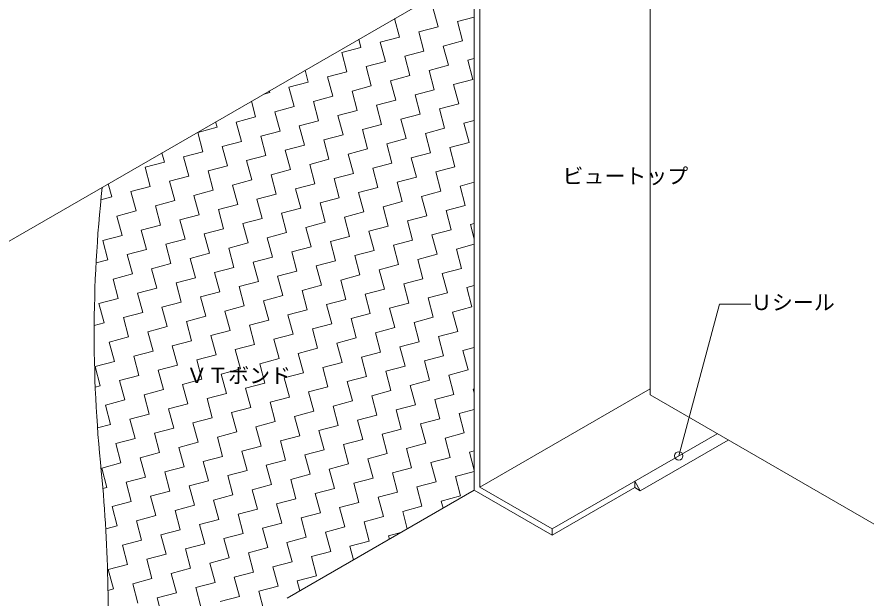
# Model space of a CAD drawing. Units: millimetres, scale not verified. Extents: x -1380 to 1380, y -955 to 955.
# Drawn here: x -661 to 149, y -254 to 301 of the extents above; entities that cross this region are included whole.
import ezdxf
from ezdxf.enums import TextEntityAlignment as Align

# ---------------------------------------------------------------- set-up
doc = ezdxf.new("R2010")
doc.units = ezdxf.units.MM
doc.header["$LTSCALE"] = 3
for name, color, linetype, lineweight in [('0-0_0', 7, 'Continuous', 9), ('0-4_BOUSUI', 1, 'Continuous', 18), ('0-5_MOJI', 7, 'Continuous', 18), ('0-6_HATCH', 9, 'Continuous', 18)]:
    doc.layers.add(name, color=color, linetype=linetype, lineweight=lineweight)
doc.styles.add('ＭＳ ゴシック', font='')
doc.styles.get('ＭＳ ゴシック').set_extended_font_data('MS Gothic')

msp = doc.modelspace()

# ---------------------------------------------------------------- linework, layer by layer
at = {"layer": '0-0_0'}
for p, q in [((-750, 40), (-57.18, 440)), ((-57.18, -60), (-57.18, 440)), ((-57.18, -60), (462.436, -360))]:
    msp.add_line(p, q, dxfattribs=at)
at = {"layer": '0-4_BOUSUI'}
for p, q in [((-219.806, -147.892), (-57.18, -54)), ((-66.613, -151.446), (17.298, -103)), ((-403.59, -254), (-225.002, -150.892)), ((-150.524, -193.892), (-71.809, -148.446))]:
    msp.add_line(p, q, dxfattribs=at)
for points in [[(-150.524, -193.892), (-225.002, -150.892), (-225.002, 343.108)], [(-150.524, -187.892), (-219.806, -147.892), (-219.806, 346.108)], [(-150.524, -193.892), (-150.524, -187.892), (6.906, -97)]]:
    msp.add_lwpolyline(points, dxfattribs=at)
msp.add_lwpolyline([(-71.809, -142.446), (-71.809, -148.446), (-66.613, -151.446)], close=True, dxfattribs=at)
for centre, radius, start, end in [((681.711, -1.681), 1269.418, 173.67536, 186.32464), ((-2077.867, -272.627), 1503.613, 356.66874, 5.00216)]:
    msp.add_arc(centre, radius, start, end, dxfattribs=at)
at = {"layer": '0-5_MOJI'}
msp.add_lwpolyline([(-29.842, -118.243), (8.981, 26.646), (38.981, 26.646)], dxfattribs=at)
msp.add_circle((-29.853, -118.223), 4, dxfattribs=at)
at = {"layer": '0-6_HATCH'}
for p, q in [((-259.518, 291.495), (-264.448, 309.896)), ((-241.117, 296.425), (-225.002, 300.743)), ((-296.32, 281.634), (-301.03, 299.213)), ((-236.187, 278.024), (-241.117, 296.425)), ((-277.919, 286.564), (-259.518, 291.495)), ((-272.988, 268.163), (-277.919, 286.564)), ((-333.121, 271.773), (-335.19, 279.491)), ((-314.721, 276.703), (-296.32, 281.634)), ((-309.79, 258.302), (-314.721, 276.703)), ((-254.587, 273.094), (-236.187, 278.024)), ((-351.522, 266.842), (-333.121, 271.773)), ((-291.389, 263.233), (-272.988, 268.163)), ((-249.657, 254.693), (-254.587, 273.094)), ((-346.592, 248.441), (-351.522, 266.842)), ((-286.459, 244.832), (-291.389, 263.233)), ((-231.256, 259.624), (-225.002, 261.299)), ((-226.326, 241.223), (-231.256, 259.624)), ((-328.191, 253.372), (-309.79, 258.302)), ((-323.26, 234.971), (-328.191, 253.372)), ((-268.058, 249.763), (-249.657, 254.693)), ((-383.394, 238.58), (-386.429, 249.908)), ((-364.993, 243.511), (-346.592, 248.441)), ((-360.062, 225.11), (-364.993, 243.511)), ((-304.86, 239.902), (-286.459, 244.832)), ((-263.127, 231.362), (-268.058, 249.763)), ((-401.794, 233.65), (-383.394, 238.58)), ((-341.661, 230.041), (-323.26, 234.971)), ((-299.929, 221.501), (-304.86, 239.902)), ((-244.726, 236.292), (-226.326, 241.223)), ((-239.796, 217.891), (-244.726, 236.292)), ((-425.669, 227.253), (-420.195, 228.719)), ((-420.195, 228.719), (-420.588, 230.186)), ((-396.864, 215.249), (-401.794, 233.65)), ((-336.731, 211.64), (-341.661, 230.041)), ((-281.528, 226.431), (-263.127, 231.362)), ((-433.666, 205.388), (-437.668, 220.325)), ((-378.463, 220.18), (-360.062, 225.11)), ((-373.533, 201.779), (-378.463, 220.18)), ((-318.33, 216.57), (-299.929, 221.501)), ((-276.598, 208.03), (-281.528, 226.431)), ((-415.265, 210.319), (-396.864, 215.249)), ((-355.132, 206.709), (-336.731, 211.64)), ((-313.399, 198.169), (-318.33, 216.57)), ((-258.197, 212.961), (-239.796, 217.891)), ((-253.266, 194.56), (-258.197, 212.961)), ((-452.067, 200.457), (-433.666, 205.388)), ((-410.334, 191.918), (-415.265, 210.319)), ((-350.201, 188.308), (-355.132, 206.709)), ((-294.999, 203.1), (-276.598, 208.03)), ((-290.068, 184.699), (-294.999, 203.1)), ((-488.868, 190.596), (-470.468, 195.527)), ((-470.468, 195.527), (-471.828, 200.603)), ((-447.136, 182.057), (-452.067, 200.457)), ((-391.933, 196.848), (-373.533, 201.779)), ((-387.003, 178.447), (-391.933, 196.848)), ((-331.8, 193.239), (-313.399, 198.169)), ((-271.667, 189.629), (-253.266, 194.56)), ((-234.865, 199.49), (-225.002, 202.133)), ((-229.935, 181.089), (-234.865, 199.49)), ((-483.938, 172.196), (-488.868, 190.596)), ((-428.735, 186.987), (-410.334, 191.918)), ((-423.805, 168.586), (-428.735, 186.987)), ((-368.602, 183.378), (-350.201, 188.308)), ((-326.87, 174.838), (-331.8, 193.239)), ((-266.737, 171.228), (-271.667, 189.629)), ((-465.537, 177.126), (-447.136, 182.057)), ((-405.404, 173.517), (-387.003, 178.447)), ((-363.672, 164.977), (-368.602, 183.378)), ((-308.469, 179.768), (-290.068, 184.699)), ((-303.538, 161.367), (-308.469, 179.768)), ((-248.336, 176.159), (-229.935, 181.089)), ((-520.74, 162.335), (-523.067, 171.02)), ((-502.339, 167.265), (-483.938, 172.196)), ((-460.607, 158.725), (-465.537, 177.126)), ((-400.473, 155.116), (-405.404, 173.517)), ((-345.271, 169.907), (-326.87, 174.838)), ((-285.138, 166.298), (-266.737, 171.228)), ((-243.405, 157.758), (-248.336, 176.159)), ((-539.141, 157.404), (-520.74, 162.335)), ((-497.408, 148.864), (-502.339, 167.265)), ((-442.206, 163.656), (-423.805, 168.586)), ((-437.275, 145.255), (-442.206, 163.656)), ((-382.072, 160.046), (-363.672, 164.977)), ((-340.34, 151.506), (-345.271, 169.907)), ((-280.207, 147.897), (-285.138, 166.298)), ((-225.004, 162.689), (-225.002, 162.689)), ((-225.002, 162.681), (-225.004, 162.689)), ((-534.21, 139.003), (-539.141, 157.404)), ((-479.007, 153.795), (-460.607, 158.725)), ((-418.874, 150.185), (-400.473, 155.116)), ((-377.142, 141.645), (-382.072, 160.046)), ((-321.939, 156.437), (-303.538, 161.367)), ((-317.009, 138.036), (-321.939, 156.437)), ((-261.806, 152.828), (-243.405, 157.758)), ((-515.809, 143.934), (-497.408, 148.864)), ((-474.077, 135.394), (-479.007, 153.795)), ((-413.944, 131.784), (-418.874, 150.185)), ((-358.741, 146.576), (-340.34, 151.506)), ((-353.811, 128.175), (-358.741, 146.576)), ((-298.608, 142.967), (-280.207, 147.897)), ((-256.876, 134.427), (-261.806, 152.828)), ((-571.012, 129.142), (-574.306, 141.437)), ((-552.611, 134.073), (-534.21, 139.003)), ((-510.879, 125.533), (-515.809, 143.934)), ((-455.676, 140.324), (-437.275, 145.255)), ((-450.746, 121.923), (-455.676, 140.324)), ((-395.543, 136.715), (-377.142, 141.645)), ((-335.41, 133.106), (-317.009, 138.036)), ((-293.677, 124.566), (-298.608, 142.967)), ((-238.475, 139.357), (-225.002, 142.967)), ((-233.544, 120.956), (-238.475, 139.357)), ((-547.68, 115.672), (-552.611, 134.073)), ((-492.478, 130.463), (-474.077, 135.394)), ((-487.547, 112.062), (-492.478, 130.463)), ((-432.345, 126.854), (-413.944, 131.784)), ((-390.612, 118.314), (-395.543, 136.715)), ((-330.479, 114.705), (-335.41, 133.106)), ((-275.277, 129.496), (-256.876, 134.427)), ((-581.228, 126.405), (-571.012, 129.142)), ((-529.28, 120.602), (-510.879, 125.533)), ((-469.146, 116.993), (-450.746, 121.923)), ((-427.414, 108.453), (-432.345, 126.854)), ((-372.211, 123.245), (-353.811, 128.175)), ((-367.281, 104.844), (-372.211, 123.245)), ((-312.078, 119.635), (-293.677, 124.566)), ((-270.346, 111.095), (-275.277, 129.496)), ((-566.081, 110.741), (-547.68, 115.672)), ((-524.349, 102.201), (-529.28, 120.602)), ((-464.216, 98.592), (-469.146, 116.993)), ((-409.013, 113.384), (-390.612, 118.314)), ((-348.88, 109.774), (-330.479, 114.705)), ((-307.148, 101.234), (-312.078, 119.635)), ((-251.945, 116.026), (-233.544, 120.956)), ((-247.015, 97.625), (-251.945, 116.026)), ((-561.151, 92.34), (-566.081, 110.741)), ((-505.948, 107.132), (-487.547, 112.062)), ((-501.018, 88.731), (-505.948, 107.132)), ((-445.815, 103.523), (-427.414, 108.453)), ((-404.083, 94.983), (-409.013, 113.384)), ((-343.95, 91.373), (-348.88, 109.774)), ((-288.747, 106.165), (-270.346, 111.095)), ((-283.816, 87.764), (-288.747, 106.165)), ((-542.75, 97.271), (-524.349, 102.201)), ((-537.819, 78.87), (-542.75, 97.271)), ((-482.617, 93.662), (-464.216, 98.592)), ((-440.885, 85.122), (-445.815, 103.523)), ((-385.682, 99.913), (-367.281, 104.844)), ((-380.751, 81.512), (-385.682, 99.913)), ((-325.549, 96.304), (-307.148, 101.234)), ((-265.416, 92.694), (-247.015, 97.625)), ((-228.614, 102.555), (-225.002, 103.523)), ((-225.002, 89.077), (-228.614, 102.555)), ((-579.552, 87.41), (-561.151, 92.34)), ((-477.686, 75.261), (-482.617, 93.662)), ((-422.484, 90.052), (-404.083, 94.983)), ((-417.553, 71.651), (-422.484, 90.052)), ((-362.35, 86.443), (-343.95, 91.373)), ((-320.618, 77.903), (-325.549, 96.304)), ((-260.485, 74.294), (-265.416, 92.694)), ((-574.621, 69.009), (-579.552, 87.41)), ((-519.419, 83.801), (-501.018, 88.731)), ((-514.488, 65.4), (-519.419, 83.801)), ((-459.285, 80.191), (-440.885, 85.122)), ((-399.152, 76.582), (-380.751, 81.512)), ((-357.42, 68.042), (-362.35, 86.443)), ((-302.217, 82.833), (-283.816, 87.764)), ((-297.287, 64.433), (-302.217, 82.833)), ((-242.084, 79.224), (-225.002, 83.801)), ((-556.22, 73.94), (-537.819, 78.87)), ((-551.29, 55.539), (-556.22, 73.94)), ((-496.087, 70.33), (-477.686, 75.261)), ((-454.355, 61.79), (-459.285, 80.191)), ((-394.222, 58.181), (-399.152, 76.582)), ((-339.019, 72.972), (-320.618, 77.903)), ((-334.089, 54.572), (-339.019, 72.972)), ((-278.886, 69.363), (-260.485, 74.294)), ((-237.154, 60.823), (-242.084, 79.224)), ((-585.902, 65.986), (-574.621, 69.009)), ((-532.889, 60.469), (-514.488, 65.4)), ((-491.157, 51.929), (-496.087, 70.33)), ((-435.954, 66.721), (-417.553, 71.651)), ((-431.024, 48.32), (-435.954, 66.721)), ((-375.821, 63.111), (-357.42, 68.042)), ((-273.955, 50.962), (-278.886, 69.363)), ((-527.958, 42.068), (-532.889, 60.469)), ((-472.756, 56.86), (-454.355, 61.79)), ((-467.825, 38.459), (-472.756, 56.86)), ((-412.623, 53.25), (-394.222, 58.181)), ((-370.89, 44.711), (-375.821, 63.111)), ((-315.688, 59.502), (-297.287, 64.433)), ((-310.757, 41.101), (-315.688, 59.502)), ((-255.555, 55.893), (-237.154, 60.823)), ((-569.691, 50.608), (-551.29, 55.539)), ((-564.76, 32.207), (-569.691, 50.608)), ((-509.558, 46.999), (-491.157, 51.929)), ((-407.692, 34.85), (-412.623, 53.25)), ((-352.489, 49.641), (-334.089, 54.572)), ((-347.559, 31.24), (-352.489, 49.641)), ((-292.356, 46.032), (-273.955, 50.962)), ((-250.624, 37.492), (-255.555, 55.893)), ((-546.359, 37.138), (-527.958, 42.068)), ((-504.627, 28.598), (-509.558, 46.999)), ((-449.424, 43.389), (-431.024, 48.32)), ((-444.494, 24.989), (-449.424, 43.389)), ((-389.291, 39.78), (-370.89, 44.711)), ((-329.158, 36.171), (-310.757, 41.101)), ((-287.426, 27.631), (-292.356, 46.032)), ((-232.223, 42.422), (-225.002, 44.357)), ((-227.293, 24.021), (-232.223, 42.422)), ((-541.429, 18.737), (-546.359, 37.138)), ((-486.226, 33.528), (-467.825, 38.459)), ((-481.296, 15.128), (-486.226, 33.528)), ((-426.093, 29.919), (-407.692, 34.85)), ((-384.361, 21.379), (-389.291, 39.78)), ((-324.228, 17.77), (-329.158, 36.171)), ((-269.025, 32.561), (-250.624, 37.492)), ((-264.094, 14.16), (-269.025, 32.561)), ((-583.161, 27.277), (-564.76, 32.207)), ((-578.231, 8.876), (-583.161, 27.277)), ((-523.028, 23.667), (-504.627, 28.598)), ((-462.895, 20.058), (-444.494, 24.989)), ((-421.163, 11.518), (-426.093, 29.919)), ((-365.96, 26.31), (-347.559, 31.24)), ((-361.029, 7.909), (-365.96, 26.31)), ((-305.827, 22.7), (-287.426, 27.631)), ((-559.83, 13.806), (-541.429, 18.737)), ((-518.097, 5.266), (-523.028, 23.667)), ((-457.964, 1.657), (-462.895, 20.058)), ((-402.762, 16.449), (-384.361, 21.379)), ((-397.831, -1.952), (-402.762, 16.449)), ((-342.628, 12.839), (-324.228, 17.77)), ((-300.896, 4.299), (-305.827, 22.7)), ((-245.694, 19.091), (-227.293, 24.021)), ((-240.763, 0.69), (-245.694, 19.091)), ((-587.682, 6.343), (-578.231, 8.876)), ((-554.899, -4.595), (-559.83, 13.806)), ((-499.697, 10.197), (-481.296, 15.128)), ((-494.766, -8.204), (-499.697, 10.197)), ((-439.563, 6.588), (-421.163, 11.518)), ((-337.698, -5.562), (-342.628, 12.839)), ((-282.495, 9.23), (-264.094, 14.16)), ((-277.565, -9.171), (-282.495, 9.23)), ((-536.498, 0.336), (-518.097, 5.266)), ((-531.568, -18.065), (-536.498, 0.336)), ((-476.365, -3.273), (-457.964, 1.657)), ((-434.633, -11.813), (-439.563, 6.588)), ((-379.43, 2.978), (-361.029, 7.909)), ((-374.5, -15.423), (-379.43, 2.978)), ((-319.297, -0.631), (-300.896, 4.299)), ((-259.164, -4.241), (-240.763, 0.69)), ((-573.3, -9.525), (-554.899, -4.595)), ((-471.435, -21.674), (-476.365, -3.273)), ((-416.232, -6.883), (-397.831, -1.952)), ((-411.302, -25.284), (-416.232, -6.883)), ((-356.099, -10.492), (-337.698, -5.562)), ((-314.367, -19.032), (-319.297, -0.631)), ((-254.233, -22.641), (-259.164, -4.241)), ((-568.37, -27.926), (-573.3, -9.525)), ((-513.167, -13.134), (-494.766, -8.204)), ((-508.236, -31.535), (-513.167, -13.134)), ((-453.034, -16.744), (-434.633, -11.813)), ((-392.901, -20.353), (-374.5, -15.423)), ((-351.168, -28.893), (-356.099, -10.492)), ((-295.966, -14.102), (-277.565, -9.171)), ((-291.035, -32.502), (-295.966, -14.102)), ((-235.833, -17.711), (-225.002, -14.809)), ((-549.969, -22.995), (-531.568, -18.065)), ((-545.038, -41.396), (-549.969, -22.995)), ((-489.836, -26.605), (-471.435, -21.674)), ((-448.103, -35.145), (-453.034, -16.744)), ((-387.97, -38.754), (-392.901, -20.353)), ((-332.767, -23.963), (-314.367, -19.032)), ((-327.837, -42.363), (-332.767, -23.963)), ((-272.634, -27.572), (-254.233, -22.641)), ((-230.902, -36.112), (-235.833, -17.711)), ((-586.77, -32.856), (-568.37, -27.926)), ((-526.637, -36.466), (-508.236, -31.535)), ((-484.905, -45.006), (-489.836, -26.605)), ((-429.702, -30.214), (-411.302, -25.284)), ((-424.772, -48.615), (-429.702, -30.214)), ((-369.569, -33.824), (-351.168, -28.893)), ((-267.704, -45.973), (-272.634, -27.572)), ((-581.84, -51.257), (-586.77, -32.856)), ((-521.707, -54.867), (-526.637, -36.466)), ((-466.504, -40.075), (-448.103, -35.145)), ((-461.574, -58.476), (-466.504, -40.075)), ((-406.371, -43.685), (-387.97, -38.754)), ((-364.639, -52.224), (-369.569, -33.824)), ((-309.436, -37.433), (-291.035, -32.502)), ((-304.506, -55.834), (-309.436, -37.433)), ((-249.303, -41.042), (-230.902, -36.112)), ((-563.439, -46.327), (-545.038, -41.396)), ((-558.509, -64.728), (-563.439, -46.327)), ((-503.306, -49.936), (-484.905, -45.006)), ((-401.441, -62.085), (-406.371, -43.685)), ((-346.238, -47.294), (-327.837, -42.363)), ((-341.307, -65.695), (-346.238, -47.294)), ((-286.105, -50.903), (-267.704, -45.973)), ((-244.372, -59.443), (-249.303, -41.042)), ((-586.687, -52.556), (-581.84, -51.257)), ((-540.108, -59.797), (-521.707, -54.867)), ((-498.375, -68.337), (-503.306, -49.936)), ((-443.173, -53.546), (-424.772, -48.615)), ((-438.242, -71.946), (-443.173, -53.546)), ((-383.04, -57.155), (-364.639, -52.224)), ((-322.906, -60.764), (-304.506, -55.834)), ((-281.174, -69.304), (-286.105, -50.903)), ((-225.972, -54.513), (-225.002, -54.253)), ((-225.002, -58.13), (-225.972, -54.513)), ((-576.909, -69.658), (-558.509, -64.728)), ((-535.177, -78.198), (-540.108, -59.797)), ((-479.975, -63.407), (-461.574, -58.476)), ((-475.044, -81.807), (-479.975, -63.407)), ((-419.841, -67.016), (-401.441, -62.085)), ((-378.109, -75.556), (-383.04, -57.155)), ((-317.976, -79.165), (-322.906, -60.764)), ((-262.773, -64.374), (-244.372, -59.443)), ((-257.843, -82.775), (-262.773, -64.374)), ((-571.979, -88.059), (-576.909, -69.658)), ((-516.776, -73.268), (-498.375, -68.337)), ((-456.643, -76.877), (-438.242, -71.946)), ((-414.911, -85.417), (-419.841, -67.016)), ((-359.708, -70.625), (-341.307, -65.695)), ((-354.778, -89.026), (-359.708, -70.625)), ((-299.575, -74.235), (-281.174, -69.304)), ((-553.578, -83.129), (-535.177, -78.198)), ((-511.846, -91.668), (-516.776, -73.268)), ((-451.713, -95.278), (-456.643, -76.877)), ((-396.51, -80.486), (-378.109, -75.556)), ((-391.579, -98.887), (-396.51, -80.486)), ((-336.377, -84.096), (-317.976, -79.165)), ((-294.645, -92.636), (-299.575, -74.235)), ((-239.442, -77.844), (-225.002, -73.975)), ((-234.511, -96.245), (-239.442, -77.844)), ((-584.531, -91.422), (-571.979, -88.059)), ((-548.648, -101.529), (-553.578, -83.129)), ((-493.445, -86.738), (-475.044, -81.807)), ((-488.514, -105.139), (-493.445, -86.738)), ((-433.312, -90.347), (-414.911, -85.417)), ((-373.179, -93.957), (-354.778, -89.026)), ((-331.446, -102.497), (-336.377, -84.096)), ((-276.244, -87.705), (-257.843, -82.775)), ((-271.313, -106.106), (-276.244, -87.705)), ((-530.247, -96.599), (-511.846, -91.668)), ((-525.316, -115), (-530.247, -96.599)), ((-470.114, -100.208), (-451.713, -95.278)), ((-428.381, -108.748), (-433.312, -90.347)), ((-368.248, -112.358), (-373.179, -93.957)), ((-313.045, -97.566), (-294.645, -92.636)), ((-252.912, -101.175), (-234.511, -96.245)), ((-567.048, -106.46), (-548.648, -101.529)), ((-506.915, -110.069), (-488.514, -105.139)), ((-465.183, -118.609), (-470.114, -100.208)), ((-409.98, -103.818), (-391.579, -98.887)), ((-405.05, -122.219), (-409.98, -103.818)), ((-349.847, -107.427), (-331.446, -102.497)), ((-308.115, -115.967), (-313.045, -97.566)), ((-247.982, -119.576), (-252.912, -101.175)), ((-562.118, -124.861), (-567.048, -106.46)), ((-501.985, -128.47), (-506.915, -110.069)), ((-446.782, -113.679), (-428.381, -108.748)), ((-386.649, -117.288), (-368.248, -112.358)), ((-344.917, -125.828), (-349.847, -107.427)), ((-289.714, -111.036), (-271.313, -106.106)), ((-284.784, -129.437), (-289.714, -111.036)), ((-229.581, -114.646), (-225.002, -113.419)), ((-543.717, -119.93), (-525.316, -115)), ((-538.787, -138.331), (-543.717, -119.93)), ((-483.584, -123.54), (-465.183, -118.609)), ((-441.852, -132.08), (-446.782, -113.679)), ((-381.718, -135.689), (-386.649, -117.288)), ((-326.516, -120.897), (-308.115, -115.967)), ((-321.585, -139.298), (-326.516, -120.897)), ((-266.383, -124.507), (-247.982, -119.576)), ((-225.002, -131.733), (-229.581, -114.646)), ((-580.519, -129.791), (-562.118, -124.861)), ((-520.386, -133.401), (-501.985, -128.47)), ((-478.653, -141.941), (-483.584, -123.54)), ((-423.451, -127.149), (-405.05, -122.219)), ((-418.52, -145.55), (-423.451, -127.149)), ((-363.318, -130.758), (-344.917, -125.828)), ((-303.184, -134.368), (-284.784, -129.437)), ((-261.452, -142.908), (-266.383, -124.507)), ((-575.588, -148.192), (-580.519, -129.791)), ((-515.455, -151.802), (-520.386, -133.401)), ((-460.253, -137.01), (-441.852, -132.08)), ((-455.322, -155.411), (-460.253, -137.01)), ((-400.119, -140.619), (-381.718, -135.689)), ((-358.387, -149.159), (-363.318, -130.758)), ((-298.254, -152.769), (-303.184, -134.368)), ((-243.051, -137.977), (-225.002, -133.141)), ((-557.187, -143.262), (-538.787, -138.331)), ((-552.257, -161.663), (-557.187, -143.262)), ((-497.054, -146.871), (-478.653, -141.941)), ((-436.921, -150.48), (-418.52, -145.55)), ((-395.189, -159.02), (-400.119, -140.619)), ((-339.986, -144.229), (-321.585, -139.298)), ((-335.056, -162.63), (-339.986, -144.229)), ((-279.853, -147.838), (-261.452, -142.908)), ((-238.121, -156.378), (-243.051, -137.977)), ((-579.329, -149.195), (-575.588, -148.192)), ((-533.856, -156.732), (-515.455, -151.802)), ((-492.124, -165.272), (-497.054, -146.871)), ((-431.991, -168.881), (-436.921, -150.48)), ((-376.788, -154.09), (-358.387, -149.159)), ((-316.655, -157.699), (-298.254, -152.769)), ((-274.923, -166.239), (-279.853, -147.838)), ((-570.658, -166.593), (-552.257, -161.663)), ((-528.926, -175.133), (-533.856, -156.732)), ((-473.723, -160.341), (-455.322, -155.411)), ((-468.792, -178.742), (-473.723, -160.341)), ((-413.59, -163.951), (-395.189, -159.02)), ((-371.857, -172.491), (-376.788, -154.09)), ((-311.724, -176.1), (-316.655, -157.699)), ((-256.522, -161.309), (-238.121, -156.378)), ((-254.716, -168.048), (-256.522, -161.309)), ((-565.727, -184.994), (-570.658, -166.593)), ((-510.525, -170.202), (-492.124, -165.272)), ((-450.392, -173.812), (-431.991, -168.881)), ((-408.659, -182.352), (-413.59, -163.951)), ((-353.457, -167.56), (-335.056, -162.63)), ((-348.526, -185.961), (-353.457, -167.56)), ((-293.323, -171.17), (-274.923, -166.239)), ((-547.326, -180.063), (-528.926, -175.133)), ((-505.594, -188.603), (-510.525, -170.202)), ((-445.461, -192.213), (-450.392, -173.812)), ((-390.258, -177.421), (-371.857, -172.491)), ((-385.328, -195.822), (-390.258, -177.421)), ((-330.125, -181.031), (-311.724, -176.1)), ((-288.875, -187.77), (-293.323, -171.17)), ((-576.642, -187.919), (-565.727, -184.994)), ((-542.396, -198.464), (-547.326, -180.063)), ((-487.193, -183.673), (-468.792, -178.742)), ((-482.263, -202.074), (-487.193, -183.673)), ((-427.06, -187.282), (-408.659, -182.352)), ((-366.927, -190.892), (-348.526, -185.961)), ((-325.195, -199.432), (-330.125, -181.031)), ((-523.995, -193.534), (-505.594, -188.603)), ((-519.065, -211.935), (-523.995, -193.534)), ((-463.862, -197.143), (-445.461, -192.213)), ((-422.13, -205.683), (-427.06, -187.282)), ((-361.996, -209.293), (-366.927, -190.892)), ((-306.794, -194.501), (-295.114, -191.371)), ((-560.797, -203.395), (-542.396, -198.464)), ((-500.664, -207.004), (-482.263, -202.074)), ((-458.931, -215.544), (-463.862, -197.143)), ((-403.729, -200.753), (-385.328, -195.822)), ((-398.798, -219.154), (-403.729, -200.753)), ((-343.596, -204.362), (-325.195, -199.432)), ((-305.955, -197.631), (-306.794, -194.501)), ((-555.866, -221.796), (-560.797, -203.395)), ((-495.733, -225.405), (-500.664, -207.004)), ((-440.531, -210.614), (-422.13, -205.683)), ((-435.6, -229.015), (-440.531, -210.614)), ((-380.397, -214.223), (-361.996, -209.293)), ((-340.115, -217.353), (-343.596, -204.362)), ((-537.465, -216.865), (-519.065, -211.935)), ((-532.535, -235.266), (-537.465, -216.865)), ((-477.332, -220.475), (-458.931, -215.544)), ((-375.467, -232.624), (-380.397, -214.223)), ((-574.267, -226.726), (-555.866, -221.796)), ((-569.337, -245.127), (-574.267, -226.726)), ((-514.134, -230.336), (-495.733, -225.405)), ((-472.402, -238.876), (-477.332, -220.475)), ((-417.199, -224.084), (-398.798, -219.154)), ((-412.269, -242.485), (-417.199, -224.084)), ((-509.204, -248.737), (-514.134, -230.336)), ((-454.001, -233.945), (-435.6, -229.015)), ((-449.07, -252.346), (-454.001, -233.945)), ((-393.868, -237.554), (-375.467, -232.624)), ((-550.936, -240.197), (-532.535, -235.266)), ((-546.005, -258.598), (-550.936, -240.197)), ((-490.803, -243.806), (-472.402, -238.876)), ((-430.67, -247.415), (-412.269, -242.485)), ((-391.354, -246.936), (-393.868, -237.554)), ((-574.481, -246.506), (-569.337, -245.127)), ((-527.604, -253.667), (-509.204, -248.737)), ((-485.872, -262.207), (-490.803, -243.806)), ((-425.739, -265.816), (-430.67, -247.415)), ((-522.674, -272.068), (-527.604, -253.667)), ((-467.471, -257.276), (-449.07, -252.346))]:
    msp.add_line(p, q, dxfattribs=at)

# ---------------------------------------------------------------- texts
at = {"layer": '0-5_MOJI', "style": 'ＭＳ ゴシック'}
for s, p in [('ビュートップ', (-140.84, 137.276)), ('Ｕシール', (38.981, 16.646)), ('ＶＴボンド', (-499.837, -53.134))]:
    msp.add_text(s, height=14.66, dxfattribs=at).set_placement(p, align=Align.BOTTOM_LEFT)

doc.saveas('drawing.dxf')
